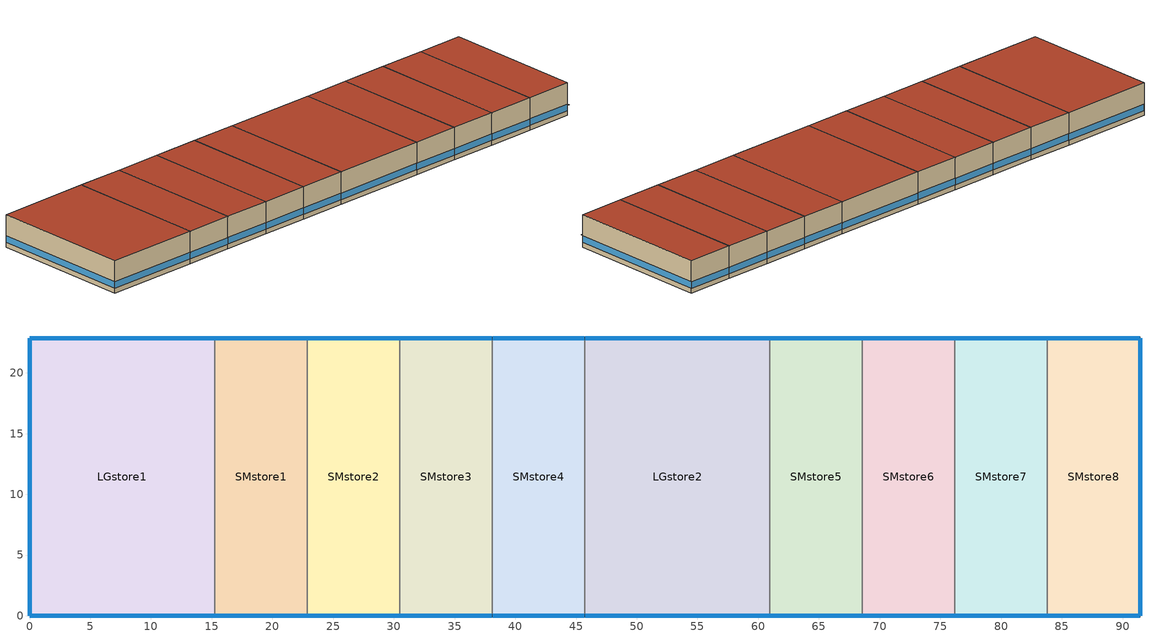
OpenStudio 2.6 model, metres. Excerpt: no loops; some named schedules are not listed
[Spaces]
SMstore2
 floor ground: 30.48,22.86 30.48,0 22.86,0 22.86,22.86 z0
 wall outside (BTAP-Ext-Wall-Mass:U-0.183-:{ "cond"=>0.165} adj ext wall insulation): 22.86,0 30.48,0 / 30.48,22.86 22.86,22.86 z0:5.18
 wall to SMstore3: 30.48,0 30.48,22.86 z0:5.18
 wall to SMstore1: 22.86,22.86 22.86,0 z0:5.18
 window: 22.89,0 30.45,0 / 30.45,22.86 22.89,22.86 z0.76:1.8
 roof outside (BTAP-Ext-Roof-Metal:U-0.12099999999999998-:{ "cond"=>0.11} adj roof insulation): 30.48,0 30.48,22.86 22.86,22.86 22.86,0 z5.18
SMstore7
 floor ground: 83.82,22.86 83.82,0 76.2,0 76.2,22.86 z0
 wall outside (BTAP-Ext-Wall-Mass:U-0.183-:{ "cond"=>0.165} adj ext wall insulation): 76.2,0 83.82,0 / 83.82,22.86 76.2,22.86 z0:5.18
 wall to SMstore6: 76.2,22.86 76.2,0 z0:5.18
 wall to SMstore8: 83.82,0 83.82,22.86 z0:5.18
 window: 76.23,0 83.79,0 / 83.79,22.86 76.23,22.86 z0.76:1.8
 roof outside (BTAP-Ext-Roof-Metal:U-0.12099999999999998-:{ "cond"=>0.11} adj roof insulation): 83.82,0 83.82,22.86 76.2,22.86 76.2,0 z5.18
SMstore3
 floor ground: 38.1,22.86 38.1,0 30.48,0 30.48,22.86 z0
 wall outside (BTAP-Ext-Wall-Mass:U-0.183-:{ "cond"=>0.165} adj ext wall insulation): 30.48,0 38.1,0 / 38.1,22.86 30.48,22.86 z0:5.18
 wall to SMstore4: 38.1,0 38.1,22.86 z0:5.18
 window: 30.51,0 38.07,0 / 38.07,22.86 30.51,22.86 z0.76:1.8
 roof outside (BTAP-Ext-Roof-Metal:U-0.12099999999999998-:{ "cond"=>0.11} adj roof insulation): 38.1,0 38.1,22.86 30.48,22.86 30.48,0 z5.18
SMstore1
 floor ground: 22.86,22.86 22.86,0 15.24,0 15.24,22.86 z0
 wall outside (BTAP-Ext-Wall-Mass:U-0.183-:{ "cond"=>0.165} adj ext wall insulation): 15.24,0 22.86,0 / 22.86,22.86 15.24,22.86 z0:5.18
 wall to LGstore1: 15.24,22.86 15.24,0 z0:5.18
 window: 15.27,0 22.83,0 / 22.83,22.86 15.27,22.86 z0.76:1.8
 roof outside (BTAP-Ext-Roof-Metal:U-0.12099999999999998-:{ "cond"=>0.11} adj roof insulation): 22.86,0 22.86,22.86 15.24,22.86 15.24,0 z5.18
LGstore2
 floor ground: 60.96,22.86 60.96,0 45.72,0 45.72,22.86 z0
 wall outside (BTAP-Ext-Wall-Mass:U-0.183-:{ "cond"=>0.165} adj ext wall insulation): 45.72,0 60.96,0 / 60.96,22.86 45.72,22.86 z0:5.18
 wall to SMstore5: 60.96,0 60.96,22.86 z0:5.18
 wall to SMstore4: 45.72,22.86 45.72,0 z0:5.18
 window: 45.75,0 60.93,0 / 60.93,22.86 45.75,22.86 z0.76:1.8
 roof outside (BTAP-Ext-Roof-Metal:U-0.12099999999999998-:{ "cond"=>0.11} adj roof insulation): 60.96,0 60.96,22.86 45.72,22.86 45.72,0 z5.18
SMstore8
 floor ground: 91.44,22.86 91.44,0 83.82,0 83.82,22.86 z0
 wall outside (BTAP-Ext-Wall-Mass:U-0.183-:{ "cond"=>0.165} adj ext wall insulation): 83.82,0 91.44,0 91.44,22.86 83.82,22.86 z0:5.18
 window: 83.85,0 91.41,0 / 91.41,22.86 83.85,22.86 / 91.44,0.03 91.44,22.83 z0.76:1.8
 roof outside (BTAP-Ext-Roof-Metal:U-0.12099999999999998-:{ "cond"=>0.11} adj roof insulation): 91.44,0 91.44,22.86 83.82,22.86 83.82,0 z5.18
SMstore5
 floor ground: 68.58,22.86 68.58,0 60.96,0 60.96,22.86 z0
 wall outside (BTAP-Ext-Wall-Mass:U-0.183-:{ "cond"=>0.165} adj ext wall insulation): 60.96,0 68.58,0 / 68.58,22.86 60.96,22.86 z0:5.18
 wall to SMstore6: 68.58,0 68.58,22.86 z0:5.18
 window: 60.99,0 68.55,0 / 68.55,22.86 60.99,22.86 z0.76:1.8
 roof outside (BTAP-Ext-Roof-Metal:U-0.12099999999999998-:{ "cond"=>0.11} adj roof insulation): 68.58,0 68.58,22.86 60.96,22.86 60.96,0 z5.18
SMstore4
 floor ground: 45.72,22.86 45.72,0 38.1,0 38.1,22.86 z0
 wall outside (BTAP-Ext-Wall-Mass:U-0.183-:{ "cond"=>0.165} adj ext wall insulation): 38.1,0 45.72,0 / 45.72,22.86 38.1,22.86 z0:5.18
 window: 38.13,0 45.69,0 / 45.69,22.86 38.13,22.86 z0.76:1.8
 roof outside (BTAP-Ext-Roof-Metal:U-0.12099999999999998-:{ "cond"=>0.11} adj roof insulation): 45.72,0 45.72,22.86 38.1,22.86 38.1,0 z5.18
SMstore6
 floor ground: 76.2,22.86 76.2,0 68.58,0 68.58,22.86 z0
 wall outside (BTAP-Ext-Wall-Mass:U-0.183-:{ "cond"=>0.165} adj ext wall insulation): 68.58,0 76.2,0 / 76.2,22.86 68.58,22.86 z0:5.18
 window: 68.61,0 76.17,0 / 76.17,22.86 68.61,22.86 z0.76:1.8
 roof outside (BTAP-Ext-Roof-Metal:U-0.12099999999999998-:{ "cond"=>0.11} adj roof insulation): 76.2,0 76.2,22.86 68.58,22.86 68.58,0 z5.18
LGstore1
 floor ground: 15.24,22.86 15.24,0 0,0 0,22.86 z0
 wall outside (BTAP-Ext-Wall-Mass:U-0.183-:{ "cond"=>0.165} adj ext wall insulation): 15.24,22.86 0,22.86 0,0 15.24,0 z0:5.18
 window: 0.03,0 15.21,0 / 0,22.83 0,0.03 / 15.21,22.86 0.03,22.86 z0.76:1.8
 roof outside (BTAP-Ext-Roof-Metal:U-0.12099999999999998-:{ "cond"=>0.11} adj roof insulation): 15.24,0 15.24,22.86 0,22.86 0,0 z5.18
shading: 91.41,0 83.85,0 83.85,-0.37 91.41,-0.37 z1.8; 22.83,0 15.27,0 15.27,-0.37 22.83,-0.37 z1.8; 60.93,0 45.75,0 45.75,-0.36 60.93,-0.36 z1.8; 76.17,0 68.61,0 68.61,-0.37 76.17,-0.37 z1.8; 38.07,0 30.51,0 30.51,-0.37 38.07,-0.37 z1.8; 83.79,0 76.23,0 76.23,-0.37 83.79,-0.37 z1.8; 15.21,0 0.03,0 0.03,-0.36 15.21,-0.36 z1.8; 68.55,0 60.99,0 60.99,-0.37 68.55,-0.37 z1.8; 30.45,0 22.89,0 22.89,-0.37 30.45,-0.37 z1.8; 45.69,0 38.13,0 38.13,-0.37 45.69,-0.37 z1.8
[ClimateZones]
Climate Zone Institution Name 1=ASHRAE; Climate Zone Document Name 1=ANSI/ASHRAE Standard 169; Climate Zone Document Year 1=2006; Climate Zone Institution Name 2=CEC; Climate Zone Document Name 2=California Climate Zone Descriptions; Climate Zone Document Year 2=1995
[Building]
RetailStripmall-CAN_NT_Yellowknife.AP.719360_CWEC2016.epw created: 2019-07-24 21:36:03 +0000: Default Construction Set=BTAP-Mass at hdd = 8170.0 adj ext wall insulation adj roof insulation; Standards Number of Stories=1; Standards Number of Above Ground Stories=1; Standards Building Type=NECB2017_RetailStripmall
[Site]
Yellowknife AP: Latitude {deg}=62.463; Longitude {deg}=-114.44; Time Zone {hr}=-7; Elevation {m}=205.7
[Site:WaterMainsTemperature]
Calculation Method=Correlation; Annual Average Outdoor Air Temperature {C}=-3.45833; Maximum Difference In Monthly Average Outdoor Air Temperatures {deltaC}=42.9
[Site:GroundTemperature:BuildingSurface]
19.527, 19.502, 19.536, 19.598, 20.002, 21.64, 22.225, 22.375, 21.449, 20.121, 19.802, 19.633
[SizingPeriod:DesignDay] Barometric Pressure {Pa}=98878; Sky Clearness=0; Rain Indicator=0; Snow Indicator=0; Day of Month=21; Daylight Saving Time Indicator=0; Humidity Indicating Type=Wetbulb; Dry-Bulb Temperature Range Modifier Type=DefaultMultipliers
Name | Maximum Dry-Bulb Temperature {C} | Daily Dry-Bulb Temperature Range {deltaC} | Humidity Indicating Conditions at Maximum Dry-Bulb | Wind Speed {m/s} | Wind Direction {deg} | Month | Day Type | Solar Model Indicator | ASHRAE Taub | ASHRAE Taud
Yellowknife AP Ann Clg .4% Condns DB=>MWB | 25.4 | 7.9 | 16 | 4 | 150 | 7 | SummerDesignDay | ASHRAETau | 0.369 | 2.418
Yellowknife AP Ann Htg 99.6% Condns DB | -40.5 | 0 | -40.5 | 1.7 | 310 | 1 | WinterDesignDay | ASHRAEClearSky
[Material:NoMass] Roughness=Smooth; Thermal Absorptance=0.9; Solar Absorptance=0.7
Name | Thermal Resistance {m2-K/W} | Visible Absorptance
Typical Carpet Pad | 0.21648 | 0.8
Typical Insulation 1 | 6.78179 | 0.7
Typical Insulation 2 | 5.19354 | 0.7
Typical Insulation 3 | 8.26445 | 0.7
Typical Carpet Pad 2 | 2.57255 | 0.8
Typical Carpet Pad 3 | 4.69593 | 0.8
Typical Insulation 4 | 0.714268 | 0.7
Typical Insulation 5 | 0.714286 | 0.7
Typical Insulation 6 R-32.88_R-value 31.0 (ft^2*h*R/Btu) | 5.45942 | 0.7
Typical Insulation 6 R-51.62_R-value 47.0 (ft^2*h*R/Btu) | 8.27718 | 0.7
[Material]
Name | Roughness | Thickness {m} | Conductivity {W/m-K} | Density {kg/m3} | Specific Heat {J/kg-K} | Thermal Absorptance | Solar Absorptance | Visible Absorptance
100mm Normalweight concrete floor | MediumSmooth | 0.1016 | 2.31 | 2322 | 832
G01 13mm gypsum board | Smooth | 0.0127 | 0.16 | 800 | 1090 | 0.9 | 0.7 | 0.5
G05 25mm wood | MediumSmooth | 0.0254 | 0.15 | 608 | 1630 | 0.9 | 0.5 | 0.5
4 in. Normalweight Concrete Floor | MediumRough | 0.1016 | 2.31 | 2322 | 832 | 0.9 | 0.7 | 0.7
1IN Stucco; 1IN Stucco 1 | Smooth | 0.0253 | 0.6918 | 1858 | 837 | 0.9 | 0.7 | 0.92
8IN CONCRETE HW RefBldg; 8IN CONCRETE HW RefBldg 1 | Rough | 0.2032 | 1.311 | 2240 | 836.8 | 0.9 | 0.7 | 0.7
1/2IN Gypsum; 1/2IN Gypsum 1 | Smooth | 0.0127 | 0.16 | 784.9 | 830 | 0.9 | 0.4 | 0.4
Metal Roof Surface; F08 Metal surface; Metal Roof Surface 1 | Smooth | 0.0008 | 45.28 | 7824 | 500 | 0.9 | 0.7 | 0.7
6 in. Normalweight Concrete Floor | MediumRough | 0.1524 | 2.31 | 2322 | 832 | 0.9 | 0.7 | 0.7
[Construction]
BTAP-Int-Floor: 100mm Normalweight concrete floor, Typical Carpet Pad
BTAP-Int-Wall: G01 13mm gypsum board, G01 13mm gypsum board
BTAP-Int-Ceiling: Typical Carpet Pad, 100mm Normalweight concrete floor
BTAP-Ext-DaylightDiffuser: SimpleGlazing
BTAP-Int-Door: G05 25mm wood
BTAP-Ext-Floor-Mass:U-0.142: Typical Insulation 1, 4 in. Normalweight Concrete Floor, Typical Carpet Pad
BTAP-Ext-Wall-Mass:U-0.183: 1IN Stucco, 8IN CONCRETE HW RefBldg, Typical Insulation 2, 1/2IN Gypsum
BTAP-Ext-Roof-Metal:U-0.12099999999999998: Metal Roof Surface, Typical Insulation 3
BTAP-Grnd-Floor-Mass:U-0.379: 6 in. Normalweight Concrete Floor, Typical Carpet Pad 2
BTAP-Grnd-Roof-Mass:U-0.21: 6 in. Normalweight Concrete Floor, Typical Carpet Pad 3
BTAP-Ext-Door:U-1.4: F08 Metal surface, Typical Insulation 4
BTAP-Ext-OverHeadDoor:U-1.4: Typical Insulation 5
BTAP-Ext-DaylightDiffuser:U=0.140 SHGC=0.600: SimpleGlazing:U=0.140 SHGC=0.600
BTAP-Ext-Wall-Mass:U-0.183-:{ "cond"=>0.165} adj ext wall insulation: 1IN Stucco 1, 8IN CONCRETE HW RefBldg 1, Typical Insulation 6 R-32.88_R-value 31.0 (ft^2*h*R/Btu), 1/2IN Gypsum 1
BTAP-Ext-Roof-Metal:U-0.12099999999999998-:{ "cond"=>0.11} adj roof insulation: Metal Roof Surface 1, Typical Insulation 6 R-51.62_R-value 47.0 (ft^2*h*R/Btu)
[DefaultConstructionSet] Default Interior Surface Constructions=Default Surface Constructions 2; Default Ground Contact Surface Constructions=BTAP-Mass at hdd = 8170.0 1; Default Exterior SubSurface Constructions=BTAP-Mass at hdd = 8170.0; Default Interior SubSurface Constructions=Default Sub Surface Constructions 2; Interior Partition Construction=BTAP-Int-Door
Name | Default Exterior Surface Constructions
BTAP-Mass at hdd = 8170.0 | BTAP-Mass at hdd = 8170.0
BTAP-Mass at hdd = 8170.0 adj ext wall insulation adj roof insulation | BTAP-Mass at hdd = 8170.0 adj ext wall insulation adj roof insulation
[DefaultSurfaceConstructions]
Name | Floor Construction | Wall Construction | Roof Ceiling Construction
Default Surface Constructions 2 | BTAP-Int-Floor | BTAP-Int-Wall | BTAP-Int-Ceiling
BTAP-Mass at hdd = 8170.0; BTAP-Mass at hdd = 8170.0 adj ext wall insulation adj roof insulation | BTAP-Ext-Floor-Mass:U-0.142 | BTAP-Ext-Wall-Mass:U-0.183 | BTAP-Ext-Roof-Metal:U-0.12099999999999998
BTAP-Mass at hdd = 8170.0 1 | BTAP-Grnd-Floor-Mass:U-0.379 | BTAP-Grnd-Roof-Mass:U-0.21 | BTAP-Grnd-Roof-Mass:U-0.21
[DefaultSubSurfaceConstructions]
Name | Fixed Window Construction | Operable Window Construction | Door Construction | Glass Door Construction | Overhead Door Construction | Skylight Construction | Tubular Daylight Dome Construction | Tubular Daylight Diffuser Construction
Default Sub Surface Constructions 2 | BTAP-Ext-DaylightDiffuser | BTAP-Ext-DaylightDiffuser | BTAP-Int-Door
BTAP-Mass at hdd = 8170.0 | BTAP-Ext-DaylightDiffuser:U=0.140 SHGC=0.600 | BTAP-Ext-DaylightDiffuser:U=0.140 SHGC=0.600 | BTAP-Ext-Door:U-1.4 | BTAP-Ext-DaylightDiffuser:U=0.140 SHGC=0.600 | BTAP-Ext-OverHeadDoor:U-1.4 | BTAP-Ext-DaylightDiffuser:U=0.140 SHGC=0.600 | BTAP-Ext-DaylightDiffuser:U=0.140 SHGC=0.600 | BTAP-Ext-DaylightDiffuser:U=0.140 SHGC=0.600
[WindowMaterial:SimpleGlazingSystem] Solar Heat Gain Coefficient=0.3; Visible Transmittance=0.21
Name | U-Factor {W/m2-K}
SimpleGlazing | 2.2
SimpleGlazing:U=0.140 SHGC=0.600 | 1.4
[Space] Space Type=Space Function Sales area; Building Story=Building Story 1; Part of Total Floor Area=Yes
Name | Thermal Zone
SMstore2; SMstore7; SMstore3; SMstore1; LGstore2; SMstore5; SMstore4; SMstore6 | ALL_ST=Sales area_FL=Building Story 1_SCH=C
LGstore1 | ALL_ST=Sales area_FL=Building Story 1_SCH=C 2
SMstore8 | ALL_ST=Sales area_FL=Building Story 1_SCH=C 1
[BuildingStory]
Building Story 1: Nominal Z Coordinate {m}=0
[SpaceType]
Space Function Sales area: Default Schedule Set=Space Function Sales area Schedule Set; Design Specification Outdoor Air Object=Space Function Sales area Ventilation; Standards Building Type=Space Function; Standards Space Type=Sales area
[People:Definition]
Space Function Sales area People Definition: Number of People Calculation Method=People/Area; People per Space Floor Area {person/m2}=0.0333454; Fraction Radiant=0.3
[People]
Space Function Sales area People: People Definition=Space Function Sales area People Definition; Space or SpaceType=Space Function Sales area; Work Efficiency Schedule=Work Efficiency Schedule; Clothing Insulation Schedule=Clothing Schedule; Air Velocity Schedule=Air Velocity Schedule; Multiplier=1
[Lights:Definition]
Space Function Sales area Lights Definition-new: Design Level Calculation Method=Watts/Area; Watts per Space Floor Area {W/m2}=11.3; Fraction Radiant=0.5; Fraction Visible=0.2
[Lights]
Space Function Sales area Lights: Lights Definition=Space Function Sales area Lights Definition-new; Space or SpaceType=Space Function Sales area; Fraction Replaceable=1
[ElectricEquipment:Definition]
Space Function Sales area Elec Equip Definition - 30.0 percent reduction: Design Level Calculation Method=Watts/Area; Watts per Space Floor Area {W/m2}=1.75064; Fraction Radiant=0.5
[ElectricEquipment]
Space Function Sales area Elec Equip 30.0 percent reduction: Electric Equipment Definition=Space Function Sales area Elec Equip Definition - 30.0 percent reduction; Space or SpaceType=Space Function Sales area
[DesignSpecification:OutdoorAir]
Space Function Sales area Ventilation: Outdoor Air Method=Sum; Outdoor Air Flow per Person {m3/s-person}=0; Outdoor Air Flow per Floor Area {m3/s-m2}=0.0011684; Outdoor Air Flow Rate {m3/s}=0; Outdoor Air Flow Air Changes per Hour {1/hr}=0
[DefaultScheduleSet]
Space Function Sales area Schedule Set: Number of People Schedule=NECB-C-Occupancy; People Activity Level Schedule=NECB-Activity; Lighting Schedule=NECB-C-Occupancy-NECB-C-Lighting-0.0-0.0-0.67-Light Ruleset; Electric Equipment Schedule=NECB-C-Electric-Equipment; Infiltration Schedule=Always On
[ThermostatSetpoint:DualSetpoint] Heating Setpoint Temperature Schedule=NECB-C-Thermostat Setpoint-Heating; Cooling Setpoint Temperature Schedule=NECB-C-Thermostat Setpoint-Cooling
Space Function Sales area Thermostat 21; Space Function Sales area Thermostat 22; Space Function Sales area Thermostat 23
[SpaceInfiltration:DesignFlowRate] Schedule=Always On Discrete; Design Flow Rate Calculation Method=Flow/ExteriorArea; Flow per Exterior Surface Area {m3/s-m2}=0.000249407; Constant Term Coefficient=0; Temperature Term Coefficient=0; Velocity Term Coefficient=0.224; Velocity Squared Term Coefficient=0
Name | Space or SpaceType
LGstore1 Infiltration | LGstore1
LGstore2 Infiltration | LGstore2
SMstore1 Infiltration | SMstore1
SMstore2 Infiltration | SMstore2
SMstore3 Infiltration | SMstore3
SMstore4 Infiltration | SMstore4
SMstore5 Infiltration | SMstore5
SMstore6 Infiltration | SMstore6
SMstore7 Infiltration | SMstore7
SMstore8 Infiltration | SMstore8
[ThermalZone] Use Ideal Air Loads=No
Name | Thermostat
ALL_ST=Sales area_FL=Building Story 1_SCH=C | Space Function Sales area Thermostat 21
ALL_ST=Sales area_FL=Building Story 1_SCH=C 1 | Space Function Sales area Thermostat 22
ALL_ST=Sales area_FL=Building Story 1_SCH=C 2 | Space Function Sales area Thermostat 23
[HeatExchanger:AirToAir:SensibleAndLatent] Availability Schedule=Always On Discrete; Nominal Supply Air Flow Rate {m3/s}=autosize; Sensible Effectiveness at 100% Heating Air Flow=0.5; Latent Effectiveness at 100% Heating Air Flow=0.5; Sensible Effectiveness at 75% Heating Air Flow=0.5; Latent Effectiveness at 75% Heating Air Flow=0.5; Sensible Effectiveness at 100% Cooling Air Flow=0.5; Latent Effectiveness at 100% Cooling Air Flow=0.5; Sensible Effectiveness at 75% Cooling Air Flow=0.5; Latent Effectiveness at 75% Cooling Air Flow=0.5; Supply Air Outlet Temperature Control=Yes; Heat Exchanger Type=Rotary; Frost Control Type=ExhaustOnly; Threshold Temperature {C}=-23.3; Initial Defrost Time Fraction=0.167; Rate of Defrost Time Fraction Increase {1/K}=1.44; Economizer Lockout=Yes
Name | Nominal Electric Power {W}
Sys_3_PSZ ALL_ST=Sales area_FL=Building Story 1_SCH=C ERV | 1364.28
Sys_3_PSZ ALL_ST=Sales area_FL=Building Story 1_SCH=C 1 ERV | 196.031
Sys_3_PSZ ALL_ST=Sales area_FL=Building Story 1_SCH=C 2 ERV | 342.062
[SetpointManager:OutdoorAirPretreat] Minimum Setpoint Temperature {C}=-99; Maximum Setpoint Temperature {C}=99; Minimum Setpoint Humidity Ratio {kgWater/kgDryAir}=1e-05; Maximum Setpoint Humidity Ratio {kgWater/kgDryAir}=1
Setpoint Manager Outdoor Air Pretreat 1; Setpoint Manager Outdoor Air Pretreat 2; Setpoint Manager Outdoor Air Pretreat 3
[AvailabilityManager:NightCycle] Control Type=CycleOnAny; Thermostat Tolerance {deltaC}=1; Cycling Run Time {s}=3600
Availability Manager Night Cycle 1; Availability Manager Night Cycle 2; Availability Manager Night Cycle 3
[Schedule:Ruleset]
Clothing Schedule: Default Day Schedule=Clothing Schedule Default Winter Clothes
Air Velocity Schedule: Default Day Schedule=Air Velocity Schedule Default
Work Efficiency Schedule: Default Day Schedule=Work Efficiency Schedule Default
NECB-C-Occupancy: Default Day Schedule=NECB-C-Occupancy Default
NECB-Activity: Default Day Schedule=NECB-Activity Default; Summer Design Day Schedule=NECB-Activity Summer Design Day; Winter Design Day Schedule=NECB-Activity Winter Design Day
NECB-C-Occupancy-NECB-C-Lighting-0.0-0.0-0.67-Light Ruleset: Default Day Schedule=NECB-C-Occupancy-NECB-C-Lighting-0.0-0.0-0.67-Light Default
NECB-C-Electric-Equipment: Default Day Schedule=NECB-C-Electric-Equipment Default
Always On: Default Day Schedule=Always On Default
NECB-C-Thermostat Setpoint-Heating: Default Day Schedule=NECB-C-Thermostat Setpoint-Heating Default
NECB-C-Thermostat Setpoint-Cooling: Default Day Schedule=NECB-C-Thermostat Setpoint-Cooling Default
[Schedule:Day]
Clothing Schedule Default Winter Clothes; Always On Default: 24, 0, 1
Air Velocity Schedule Default: 24, 0, 0.2
Work Efficiency Schedule Default: 24, 0, 0
NECB-C-Occupancy Default; NECB-C-Occupancy Default|Wkdy Day: 8, 0, 0, 9, 0, 0.1, 10, 0, 0.2, 12, 0, 0.5, 16, 0, 0.7, 17, 0, 0.8, 18, 0, 0.7, 19, 0, 0.5, 21, 0, 0.3, 24, 0, 0
NECB-C-Occupancy Sat Day: 8, 0, 0, 9, 0, 0.1, 10, 0, 0.2, 11, 0, 0.5, 12, 0, 0.6, 13, 0, 0.8, 16, 0, 0.9, 17, 0, 0.8, 18, 0, 0.7, 19, 0, 0.5, 21, 0, 0.2, 24, 0, 0
NECB-Activity Default; NECB-Activity Winter Design Day; NECB-Activity Summer Design Day: 24, 0, 130
NECB-C-Occupancy-NECB-C-Lighting-0.0-0.0-0.67-Light Default; NECB-C-Electric-Equipment Default: 8, 0, 0.05, 9, 0, 0.5, 19, 0, 0.9, 20, 0, 0.6, 21, 0, 0.5, 24, 0, 0.05
NECB-C-Thermostat Setpoint-Heating Default; NECB-C-Thermostat Setpoint-Heating Default|Wkdy Day; NECB-C-Thermostat Setpoint-Heating Sat Day: 7, 0, 18, 8, 0, 20, 21, 0, 22, 24, 0, 18
NECB-C-Thermostat Setpoint-Heating Sun|Hol Day: 9, 0, 18, 10, 0, 20, 19, 0, 22, 24, 0, 18
NECB-C-Thermostat Setpoint-Cooling Default; NECB-C-Thermostat Setpoint-Cooling Default|Wkdy Day; NECB-C-Thermostat Setpoint-Cooling Sat Day: 7, 0, 35, 21, 0, 24, 24, 0, 35
NECB-C-Thermostat Setpoint-Cooling Sun|Hol Day: 7, 0, 35, 19, 0, 24, 24, 0, 35
[Schedule:Rule] Date Specification Type=DateRange; Start Day=1
Name | Schedule Ruleset | Rule Order | Day Schedule | Start Month | End Month | End Day | Apply Monday | Apply Tuesday | Apply Wednesday | Apply Thursday | Apply Friday | Apply Saturday | Apply Sunday
Schedule Rule 1 | Clothing Schedule | 0 | Clothing Schedule Summer Clothes | 5 | 9 | 30
Schedule Rule 2 | NECB-C-Occupancy | 2 | NECB-C-Occupancy Default|Wkdy Day | 1 | 12 | 31 | Yes | Yes | Yes | Yes | Yes
Schedule Rule 3 | NECB-C-Occupancy | 1 | NECB-C-Occupancy Sat Day | 1 | 12 | 31 |  |  |  |  |  | Yes
Schedule Rule 4 | NECB-C-Occupancy | 0 | NECB-C-Occupancy Sun|Hol Day | 1 | 12 | 31 |  |  |  |  |  |  | Yes
Schedule Rule 5 | NECB-C-Occupancy-NECB-C-Lighting-0.0-0.0-0.67-Light Ruleset | 2 | NECB-C-Occupancy-NECB-C-Lighting-0.0-0.0-0.67-Default|Wkdy-Light Day | 1 | 12 | 31 | Yes | Yes | Yes | Yes | Yes
Schedule Rule 6 | NECB-C-Occupancy-NECB-C-Lighting-0.0-0.0-0.67-Light Ruleset | 1 | NECB-C-Occupancy-NECB-C-Lighting-0.0-0.0-0.67-Sat-Light Day | 1 | 12 | 31 |  |  |  |  |  | Yes
Schedule Rule 7 | NECB-C-Occupancy-NECB-C-Lighting-0.0-0.0-0.67-Light Ruleset | 0 | NECB-C-Occupancy-NECB-C-Lighting-0.0-0.0-0.67-Sun|Hol-Light Day | 1 | 12 | 31 |  |  |  |  |  |  | Yes
Schedule Rule 8 | NECB-C-Electric-Equipment | 2 | NECB-C-Electric-Equipment Default|Wkdy Day | 1 | 12 | 31 | Yes | Yes | Yes | Yes | Yes
Schedule Rule 9 | NECB-C-Electric-Equipment | 1 | NECB-C-Electric-Equipment Sat Day | 1 | 12 | 31 |  |  |  |  |  | Yes
Schedule Rule 10 | NECB-C-Electric-Equipment | 0 | NECB-C-Electric-Equipment Sun|Hol Day | 1 | 12 | 31 |  |  |  |  |  |  | Yes
Schedule Rule 11 | NECB-C-Thermostat Setpoint-Heating | 2 | NECB-C-Thermostat Setpoint-Heating Default|Wkdy Day | 1 | 12 | 31 | Yes | Yes | Yes | Yes | Yes
Schedule Rule 12 | NECB-C-Thermostat Setpoint-Heating | 1 | NECB-C-Thermostat Setpoint-Heating Sat Day | 1 | 12 | 31 |  |  |  |  |  | Yes
Schedule Rule 13 | NECB-C-Thermostat Setpoint-Heating | 0 | NECB-C-Thermostat Setpoint-Heating Sun|Hol Day | 1 | 12 | 31 |  |  |  |  |  |  | Yes
Schedule Rule 14 | NECB-C-Thermostat Setpoint-Cooling | 2 | NECB-C-Thermostat Setpoint-Cooling Default|Wkdy Day | 1 | 12 | 31 | Yes | Yes | Yes | Yes | Yes
Schedule Rule 15 | NECB-C-Thermostat Setpoint-Cooling | 1 | NECB-C-Thermostat Setpoint-Cooling Sat Day | 1 | 12 | 31 |  |  |  |  |  | Yes
Schedule Rule 16 | NECB-C-Thermostat Setpoint-Cooling | 0 | NECB-C-Thermostat Setpoint-Cooling Sun|Hol Day | 1 | 12 | 31 |  |  |  |  |  |  | Yes
[Schedule:Constant]
Always On Discrete: Value=1
